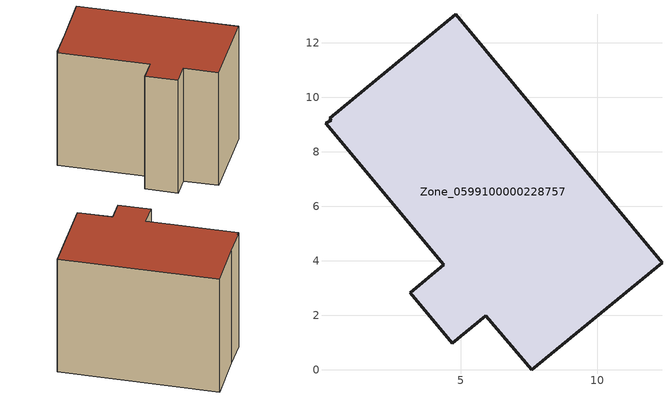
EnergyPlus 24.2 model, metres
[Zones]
Zone_0599100000228757
 floor ground (C_G): 1.88,10.62 4.81,13.05 12.38,3.93 7.59,0 5.92,1.98 4.69,0.97 3.14,2.83 4.37,3.85 0.03,9.04 0.24,9.16 0.18,9.22 z0
 wall outside (C_F): 4.69,0.97 5.92,1.98 7.59,0 12.38,3.93 4.81,13.05 1.88,10.62 0.18,9.22 0.24,9.16 0.03,9.04 4.37,3.85 3.14,2.83 4.69,0.97 z0:9.6
 roof outside (C_R): 1.88,10.62 0.18,9.22 0.24,9.16 0.03,9.04 4.37,3.85 3.14,2.83 4.69,0.97 5.92,1.98 7.59,0 12.38,3.93 4.81,13.05 z9.6
[BUILDING]
Pand.0599100000228757: North Axis=0; Terrain=City; Loads Convergence Tolerance Value=0.04; Temperature Convergence Tolerance Value=0.4; Solar Distribution=FullExterior; Maximum Number of Warmup Days=25; Minimum Number of Warmup Days=1
[Site:Location]
Rotterdam.The.Hague.AP_ZH_NLD Design_Conditions: Latitude=51.96; Longitude=4.45; Time Zone=1; Elevation=-4.5
[SITE:GROUNDTEMPERATURE:BUILDINGSURFACE]
18, 18, 18, 18, 18, 18, 18, 18, 18, 18, 18, 18
[MATERIAL] Thermal Absorptance=0.9; Solar Absorptance=0.7; Visible Absorptance=0.7
Name | Roughness | Thickness | Conductivity | Density | Specific Heat
G.TC.1946 | MediumSmooth | 0.15 | 1 | 540 | 1210
F.TC.1946 | Rough | 0.3 | 0.857143 | 1920 | 840
R.TC.1946 | MediumRough | 0.2 | 0.909091 | 1500 | 1000
[CONSTRUCTION]
C_G: G.TC.1946
C_F: F.TC.1946
C_R: R.TC.1946
[ZONE]
Zone_0599100000228757: Type=1; Multiplier=1; Ceiling Height=Autocalculate; Volume=Autocalculate; Floor Area=autocalculate; Part of Total Floor Area=Yes
[ZONEINFILTRATION:DESIGNFLOWRATE]
Infil_Zone_0599100000228757: Zone or ZoneList or Space or SpaceList=Zone_0599100000228757; Schedule=AlwaysOn; Design Flow Rate Calculation Method=Flow/Area; Flow Rate per Floor Area=0.003; Constant Term Coefficient=1; Temperature Term Coefficient=0; Velocity Term Coefficient=0; Velocity Squared Term Coefficient=0
[HVACTEMPLATE:ZONE:IDEALLOADSAIRSYSTEM]
Zone_0599100000228757: Maximum Heating Supply Air Temperature=50; Minimum Cooling Supply Air Temperature=13; Maximum Heating Supply Air Humidity Ratio=0.0156; Minimum Cooling Supply Air Humidity Ratio=0.0077; Heating Limit=NoLimit; Cooling Limit=NoLimit; Dehumidification Control Type=ConstantSensibleHeatRatio; Cooling Sensible Heat Ratio=0.7; Dehumidification Setpoint=60; Humidification Control Type=None; Humidification Setpoint=30; Outdoor Air Method=None; Outdoor Air Flow Rate per Person=0.00944; Outdoor Air Flow Rate per Zone Floor Area=0; Outdoor Air Flow Rate per Zone=0; Demand Controlled Ventilation Type=None; Outdoor Air Economizer Type=NoEconomizer; Heat Recovery Type=None; Sensible Heat Recovery Effectiveness=0.7; Latent Heat Recovery Effectiveness=0.65
[ZONECONTROL:THERMOSTAT]
ThermostatControl_Zone_0599100000228757: Zone or ZoneList=Zone_0599100000228757; Control Type Schedule=DualSetpointControlType; Control 1=Thermostat_Zone_0599100000228757; Temperature Difference Between Cutout And Setpoint=0
[THERMOSTATSETPOINT:DUALSETPOINT]
Thermostat_Zone_0599100000228757: Heating Setpoint Temperature Schedule=HeatingSetpoint_Zone_0599100000228757; Cooling Setpoint Temperature Schedule=CoolingSetpoint_Zone_0599100000228757
[SCHEDULE:COMPACT]
HeatingSetpoint_Zone_0599100000228757: Through: 12/31, For: AllDays, Until: 24:00, 21
CoolingSetpoint_Zone_0599100000228757: Through: 12/31, For: AllDays, Until: 24:00, 24
DualSetpointControlType: Through: 12/31, For: AllDays, Until: 24:00, 4
AlwaysOn: Through: 12/31, For: AllDays, Until: 24:00, 1
